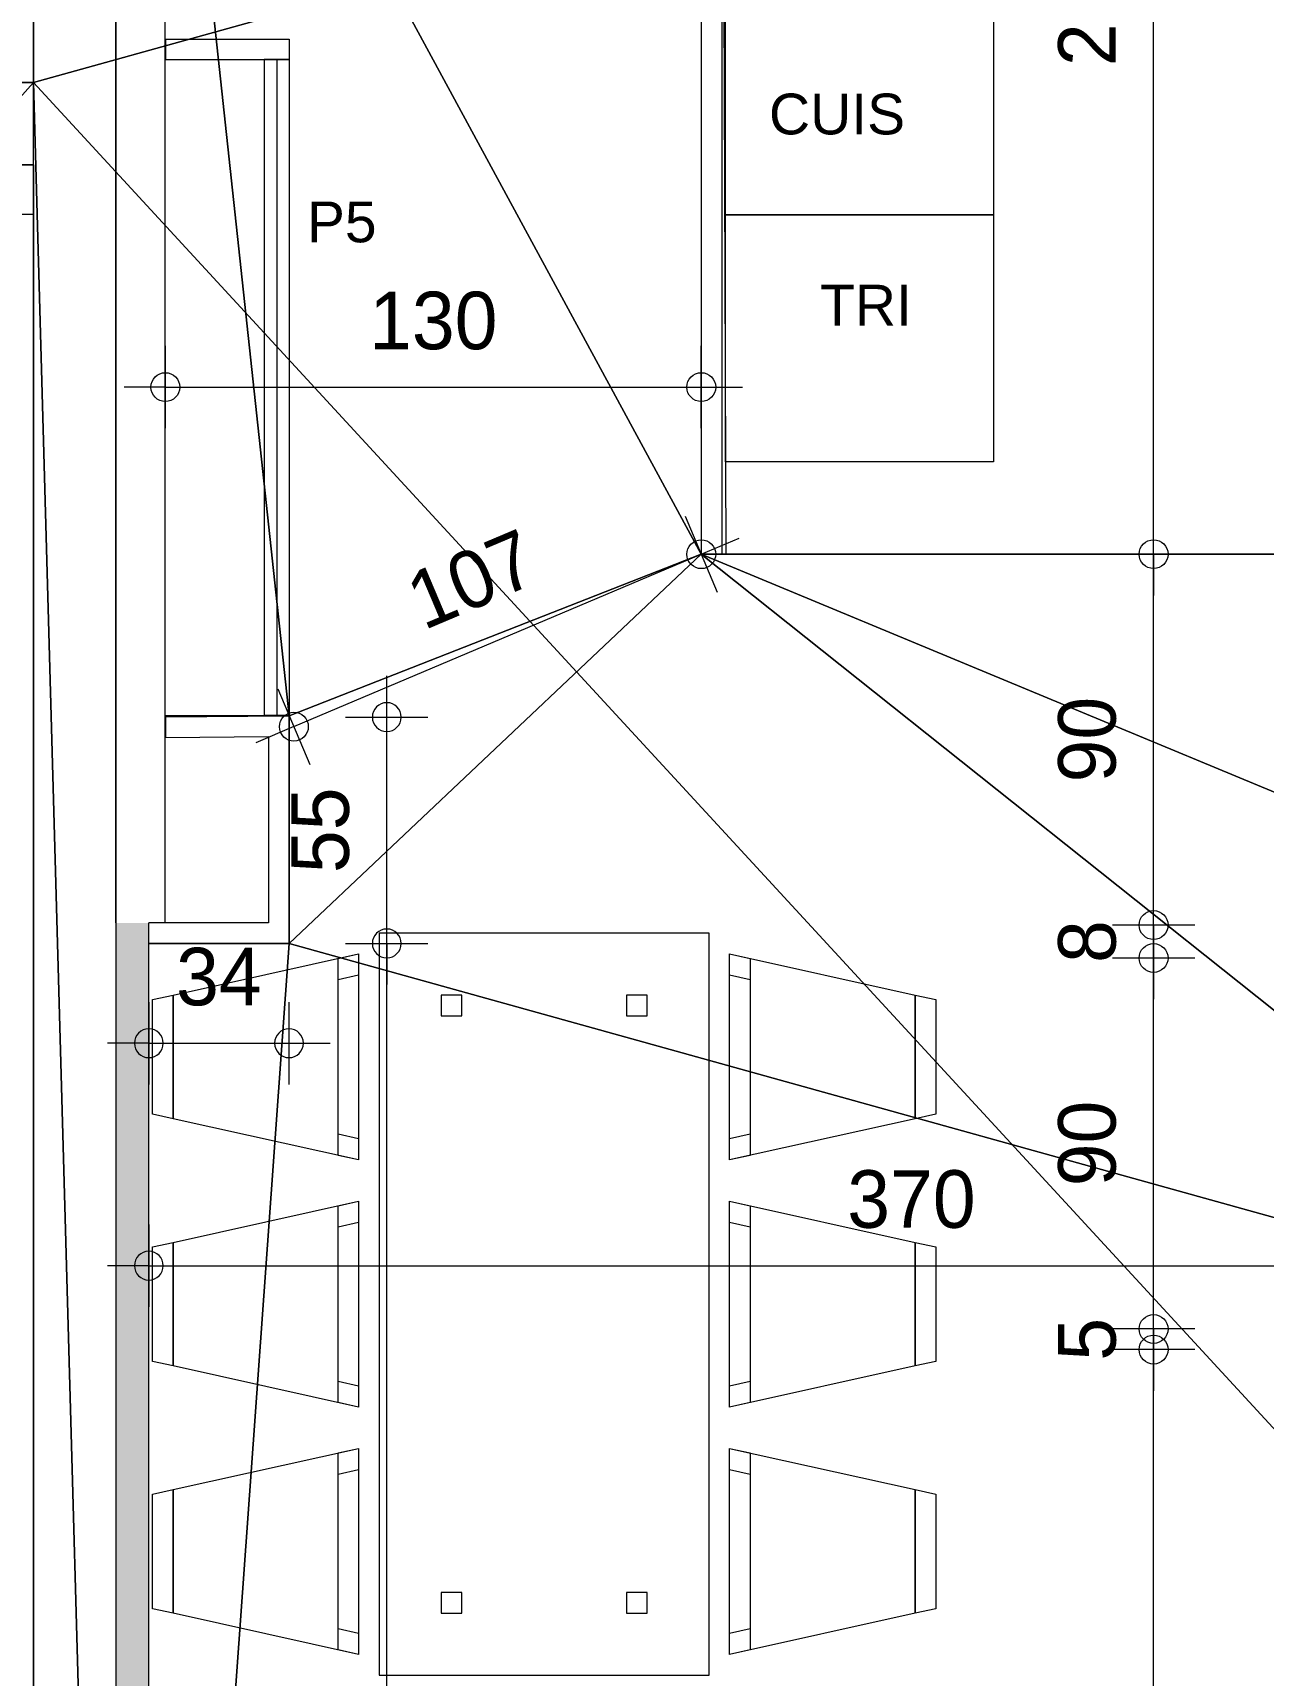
# Model space of a CAD drawing. Header units: metres. Extents: x 1.8 to 61.8, y -53.3 to -11.3.
# Drawn here: x 19.4 to 22.385, y -20.52 to -16.535 of the extents above; entities that cross this region are included whole.
import ezdxf
from ezdxf.enums import TextEntityAlignment as Align
from ezdxf.lldxf.tags import DXFTag

# ---------------------------------------------------------------- set-up
doc = ezdxf.new("R2010")
doc.units = ezdxf.units.M
doc.header["$MEASUREMENT"] = 0
doc.layers.add('Calque commun', color=7, linetype='Continuous')
doc.layers.add('Textes', color=7, linetype='Continuous')
doc.styles.add('Arial9', font='arial.ttf', dxfattribs={"height": 0.098961})
doc.styles.add('Century Gothic15', font='GOTHIC.TTF', dxfattribs={"height": 0.139636})
tags = doc.linetypes.add('DOT2', pattern=[0.125, 0, -0.125]).pattern_tags.tags
tags[6:7] = [DXFTag(74, 4), DXFTag(75, 0), DXFTag(340, '0'), DXFTag(46, 1.0), DXFTag(50, 0.0), DXFTag(44, 0.0), DXFTag(45, 0.0)]
tags[4:5] = [DXFTag(74, 4), DXFTag(75, 0), DXFTag(340, '0'), DXFTag(46, 1.0), DXFTag(50, 0.0), DXFTag(44, 0.0), DXFTag(45, 0.0)]
tags = doc.linetypes.add('HIDDEN', pattern=[0.375, 0.25, -0.125]).pattern_tags.tags
tags[6:7] = [DXFTag(74, 4), DXFTag(75, 0), DXFTag(340, '0'), DXFTag(46, 1.0), DXFTag(50, 0.0), DXFTag(44, 0.0), DXFTag(45, 0.0)]
tags[4:5] = [DXFTag(74, 4), DXFTag(75, 0), DXFTag(340, '0'), DXFTag(46, 1.0), DXFTag(50, 0.0), DXFTag(44, 0.0), DXFTag(45, 0.0)]

# ---------------------------------------------------------------- blocks, each defined once
blk = doc.blocks.new('Block52712')
at = {"layer": 'Calque commun', "color": 7, "linetype": 'Continuous', "lineweight": 18}
blk.add_line((18.3815, -16.6552), (19.4015, -16.6552), dxfattribs=at)
at = {"layer": 'Calque commun', "color": 7, "linetype": 'Continuous', "lineweight": 9}
for p, q in [((18.3815, -16.8552), (19.4015, -16.8552)), ((18.3815, -16.9752), (19.4015, -16.9752))]:
    blk.add_line(p, q, dxfattribs=at)
blk = doc.blocks.new('Block52730')
at = {"layer": 'Calque commun', "color": 7, "linetype": 'Continuous', "lineweight": 9}
blk.add_line((19.4015, -18.6944), (19.4015, -25.4552), dxfattribs=at)
at = {"layer": 'Calque commun', "color": 7, "linetype": 'Continuous', "lineweight": 18}
blk.add_line((19.6015, -18.6944), (19.6015, -25.6552), dxfattribs=at)
blk = doc.blocks.new('tbl&6c')
at = {"layer": 'Calque commun', "color": 8, "linetype": 'ByBlock', "lineweight": 9}
for p, q in [((0.15, 1.3), (0.1611, 1.35)), ((0.15, 1.3), (0.1611, 1.35)), ((0.1611, 1.35), (0.4389, 1.35)), ((0.1611, 1.35), (0.4389, 1.35)), ((0.1611, 1.35), (0.1611, 1.35)), ((0.1611, 1.35), (0.1611, 1.35)), ((0.4389, 1.35), (0.45, 1.3)), ((0.4389, 1.35), (0.45, 1.3)), ((0.4389, 1.35), (0.4389, 1.35)), ((0.4389, 1.35), (0.4389, 1.35)), ((0.75, 1.3), (0.7611, 1.35)), ((0.75, 1.3), (0.7611, 1.35)), ((0.7611, 1.35), (1.0389, 1.35)), ((0.7611, 1.35), (1.0389, 1.35)), ((0.7611, 1.35), (0.7611, 1.35)), ((0.7611, 1.35), (0.7611, 1.35)), ((1.0389, 1.35), (1.05, 1.3)), ((1.0389, 1.35), (1.05, 1.3)), ((1.0389, 1.35), (1.0389, 1.35)), ((1.0389, 1.35), (1.0389, 1.35)), ((1.35, 1.3), (1.3611, 1.35)), ((1.35, 1.3), (1.3611, 1.35)), ((1.3611, 1.35), (1.6389, 1.35)), ((1.3611, 1.35), (1.6389, 1.35)), ((1.3611, 1.35), (1.3611, 1.35)), ((1.3611, 1.35), (1.3611, 1.35)), ((1.6389, 1.35), (1.65, 1.3)), ((1.6389, 1.35), (1.65, 1.3)), ((1.6389, 1.35), (1.6389, 1.35)), ((1.6389, 1.35), (1.6389, 1.35)), ((0.05, 0.85), (0.15, 1.3)), ((0.05, 0.85), (0.15, 1.3)), ((0.15, 1.3), (0.45, 1.3)), ((0.15, 1.3), (0.45, 1.3)), ((0.15, 1.3), (0.15, 1.3)), ((0.15, 1.3), (0.15, 1.3)), ((0.45, 1.3), (0.15, 1.3)), ((0.45, 1.3), (0.15, 1.3)), ((0.15, 1.3), (0.15, 1.3)), ((0.15, 1.3), (0.15, 1.3)), ((0.45, 1.3), (0.55, 0.85)), ((0.45, 1.3), (0.55, 0.85)), ((0.45, 1.3), (0.45, 1.3)), ((0.45, 1.3), (0.45, 1.3)), ((0.45, 1.3), (0.45, 1.3)), ((0.45, 1.3), (0.45, 1.3)), ((0.65, 0.85), (0.75, 1.3)), ((0.65, 0.85), (0.75, 1.3)), ((0.75, 1.3), (1.05, 1.3)), ((0.75, 1.3), (1.05, 1.3)), ((0.75, 1.3), (0.75, 1.3)), ((0.75, 1.3), (0.75, 1.3)), ((1.05, 1.3), (0.75, 1.3)), ((1.05, 1.3), (0.75, 1.3)), ((0.75, 1.3), (0.75, 1.3)), ((0.75, 1.3), (0.75, 1.3)), ((1.05, 1.3), (1.15, 0.85)), ((1.05, 1.3), (1.15, 0.85)), ((1.05, 1.3), (1.05, 1.3)), ((1.05, 1.3), (1.05, 1.3)), ((1.05, 1.3), (1.05, 1.3)), ((1.05, 1.3), (1.05, 1.3)), ((1.25, 0.85), (1.35, 1.3)), ((1.25, 0.85), (1.35, 1.3)), ((1.35, 1.3), (1.65, 1.3)), ((1.35, 1.3), (1.65, 1.3)), ((1.35, 1.3), (1.35, 1.3)), ((1.35, 1.3), (1.35, 1.3)), ((1.65, 1.3), (1.35, 1.3)), ((1.65, 1.3), (1.35, 1.3)), ((1.35, 1.3), (1.35, 1.3)), ((1.35, 1.3), (1.35, 1.3)), ((1.65, 1.3), (1.75, 0.85)), ((1.65, 1.3), (1.75, 0.85)), ((1.65, 1.3), (1.65, 1.3)), ((1.65, 1.3), (1.65, 1.3)), ((1.65, 1.3), (1.65, 1.3)), ((1.65, 1.3), (1.65, 1.3)), ((0.05, 0.85), (0.0611, 0.9)), ((0.05, 0.85), (0.0611, 0.9)), ((0.0611, 0.9), (0.5389, 0.9)), ((0.0611, 0.9), (0.5389, 0.9)), ((0.0611, 0.9), (0.0611, 0.9)), ((0.0611, 0.9), (0.0611, 0.9)), ((0.1012, 0.85), (0.1123, 0.9)), ((0.1012, 0.85), (0.1123, 0.9)), ((0.1123, 0.9), (0.4877, 0.9)), ((0.1123, 0.9), (0.4877, 0.9)), ((0.1123, 0.9), (0.1123, 0.9)), ((0.1123, 0.9), (0.1123, 0.9)), ((0.4877, 0.9), (0.4988, 0.85)), ((0.4877, 0.9), (0.4988, 0.85)), ((0.4877, 0.9), (0.4877, 0.9)), ((0.4877, 0.9), (0.4877, 0.9)), ((0.5389, 0.9), (0.55, 0.85)), ((0.5389, 0.9), (0.55, 0.85)), ((0.5389, 0.9), (0.5389, 0.9)), ((0.5389, 0.9), (0.5389, 0.9)), ((0.65, 0.85), (0.6611, 0.9)), ((0.65, 0.85), (0.6611, 0.9)), ((0.6611, 0.9), (1.1389, 0.9)), ((0.6611, 0.9), (1.1389, 0.9)), ((0.6611, 0.9), (0.6611, 0.9)), ((0.6611, 0.9), (0.6611, 0.9)), ((0.7012, 0.85), (0.7123, 0.9)), ((0.7012, 0.85), (0.7123, 0.9)), ((0.7123, 0.9), (1.0877, 0.9)), ((0.7123, 0.9), (1.0877, 0.9)), ((0.7123, 0.9), (0.7123, 0.9)), ((0.7123, 0.9), (0.7123, 0.9)), ((1.0877, 0.9), (1.0988, 0.85)), ((1.0877, 0.9), (1.0988, 0.85)), ((1.0877, 0.9), (1.0877, 0.9)), ((1.0877, 0.9), (1.0877, 0.9)), ((1.1389, 0.9), (1.15, 0.85)), ((1.1389, 0.9), (1.15, 0.85)), ((1.1389, 0.9), (1.1389, 0.9)), ((1.1389, 0.9), (1.1389, 0.9)), ((1.25, 0.85), (1.2611, 0.9)), ((1.25, 0.85), (1.2611, 0.9)), ((1.2611, 0.9), (1.7389, 0.9)), ((1.2611, 0.9), (1.7389, 0.9)), ((1.2611, 0.9), (1.2611, 0.9)), ((1.2611, 0.9), (1.2611, 0.9)), ((1.3012, 0.85), (1.3123, 0.9)), ((1.3012, 0.85), (1.3123, 0.9)), ((1.3123, 0.9), (1.6877, 0.9)), ((1.3123, 0.9), (1.6877, 0.9)), ((1.3123, 0.9), (1.3123, 0.9)), ((1.3123, 0.9), (1.3123, 0.9)), ((1.6877, 0.9), (1.6988, 0.85)), ((1.6877, 0.9), (1.6988, 0.85)), ((1.6877, 0.9), (1.6877, 0.9)), ((1.6877, 0.9), (1.6877, 0.9)), ((1.7389, 0.9), (1.75, 0.85)), ((1.7389, 0.9), (1.75, 0.85)), ((1.7389, 0.9), (1.7389, 0.9)), ((1.7389, 0.9), (1.7389, 0.9)), ((0.55, 0.85), (0.05, 0.85)), ((0.55, 0.85), (0.05, 0.85)), ((0.05, 0.85), (0.05, 0.85)), ((0.05, 0.85), (0.05, 0.85)), ((0.55, 0.85), (0.05, 0.85)), ((0.55, 0.85), (0.05, 0.85)), ((0.05, 0.85), (0.05, 0.85)), ((0.05, 0.85), (0.05, 0.85)), ((0.4988, 0.85), (0.1012, 0.85)), ((0.4988, 0.85), (0.1012, 0.85)), ((0.1012, 0.85), (0.1012, 0.85)), ((0.1012, 0.85), (0.1012, 0.85)), ((0.4988, 0.85), (0.4988, 0.85)), ((0.4988, 0.85), (0.4988, 0.85)), ((0.55, 0.85), (0.55, 0.85)), ((0.55, 0.85), (0.55, 0.85)), ((0.55, 0.85), (0.55, 0.85)), ((0.55, 0.85), (0.55, 0.85)), ((1.15, 0.85), (0.65, 0.85)), ((1.15, 0.85), (0.65, 0.85)), ((0.65, 0.85), (0.65, 0.85)), ((0.65, 0.85), (0.65, 0.85)), ((1.15, 0.85), (0.65, 0.85)), ((1.15, 0.85), (0.65, 0.85)), ((0.65, 0.85), (0.65, 0.85)), ((0.65, 0.85), (0.65, 0.85)), ((1.0988, 0.85), (0.7012, 0.85)), ((1.0988, 0.85), (0.7012, 0.85)), ((0.7012, 0.85), (0.7012, 0.85)), ((0.7012, 0.85), (0.7012, 0.85)), ((1.0988, 0.85), (1.0988, 0.85)), ((1.0988, 0.85), (1.0988, 0.85)), ((1.15, 0.85), (1.15, 0.85)), ((1.15, 0.85), (1.15, 0.85)), ((1.15, 0.85), (1.15, 0.85)), ((1.15, 0.85), (1.15, 0.85)), ((1.75, 0.85), (1.25, 0.85)), ((1.75, 0.85), (1.25, 0.85)), ((1.25, 0.85), (1.25, 0.85)), ((1.25, 0.85), (1.25, 0.85)), ((1.75, 0.85), (1.25, 0.85)), ((1.75, 0.85), (1.25, 0.85)), ((1.25, 0.85), (1.25, 0.85)), ((1.25, 0.85), (1.25, 0.85)), ((1.6988, 0.85), (1.3012, 0.85)), ((1.6988, 0.85), (1.3012, 0.85)), ((1.3012, 0.85), (1.3012, 0.85)), ((1.3012, 0.85), (1.3012, 0.85)), ((1.6988, 0.85), (1.6988, 0.85)), ((1.6988, 0.85), (1.6988, 0.85)), ((1.75, 0.85), (1.75, 0.85)), ((1.75, 0.85), (1.75, 0.85)), ((1.75, 0.85), (1.75, 0.85)), ((1.75, 0.85), (1.75, 0.85)), ((1.8, 0.8), (0, 0.8)), ((0, 0.8), (0, 0)), ((1.8, 0.8), (0, 0.8)), ((0, 0.8), (0, 0)), ((0, 0.8), (0, 0.8)), ((0, 0.8), (0, 0.8)), ((1.8, 0), (1.8, 0.8)), ((1.8, 0), (1.8, 0.8)), ((1.8, 0.8), (1.8, 0.8)), ((1.8, 0.8), (1.8, 0.8)), ((0.2, 0.65), (0.15, 0.65)), ((0.15, 0.65), (0.15, 0.6)), ((0.2, 0.65), (0.15, 0.65)), ((0.15, 0.65), (0.15, 0.6)), ((0.15, 0.65), (0.15, 0.65)), ((0.15, 0.65), (0.15, 0.65)), ((0.2, 0.6), (0.2, 0.65)), ((0.2, 0.6), (0.2, 0.65)), ((0.2, 0.65), (0.2, 0.65)), ((0.2, 0.65), (0.2, 0.65)), ((1.65, 0.65), (1.6, 0.65)), ((1.6, 0.65), (1.6, 0.6)), ((1.65, 0.65), (1.6, 0.65)), ((1.6, 0.65), (1.6, 0.6)), ((1.6, 0.65), (1.6, 0.65)), ((1.6, 0.65), (1.6, 0.65)), ((1.65, 0.6), (1.65, 0.65)), ((1.65, 0.6), (1.65, 0.65)), ((1.65, 0.65), (1.65, 0.65)), ((1.65, 0.65), (1.65, 0.65)), ((0.15, 0.6), (0.2, 0.6)), ((0.15, 0.6), (0.2, 0.6)), ((0.15, 0.6), (0.15, 0.6)), ((0.15, 0.6), (0.15, 0.6)), ((0.2, 0.6), (0.2, 0.6)), ((0.2, 0.6), (0.2, 0.6)), ((1.6, 0.6), (1.65, 0.6)), ((1.6, 0.6), (1.65, 0.6)), ((1.6, 0.6), (1.6, 0.6)), ((1.6, 0.6), (1.6, 0.6)), ((1.65, 0.6), (1.65, 0.6)), ((1.65, 0.6), (1.65, 0.6)), ((0.2, 0.2), (0.15, 0.2)), ((0.15, 0.2), (0.15, 0.15)), ((0.2, 0.2), (0.15, 0.2)), ((0.15, 0.2), (0.15, 0.15)), ((0.15, 0.2), (0.15, 0.2)), ((0.15, 0.2), (0.15, 0.2)), ((0.2, 0.15), (0.2, 0.2)), ((0.2, 0.15), (0.2, 0.2)), ((0.2, 0.2), (0.2, 0.2)), ((0.2, 0.2), (0.2, 0.2)), ((1.65, 0.2), (1.6, 0.2)), ((1.6, 0.2), (1.6, 0.15)), ((1.65, 0.2), (1.6, 0.2)), ((1.6, 0.2), (1.6, 0.15)), ((1.6, 0.2), (1.6, 0.2)), ((1.6, 0.2), (1.6, 0.2)), ((1.65, 0.15), (1.65, 0.2)), ((1.65, 0.15), (1.65, 0.2)), ((1.65, 0.2), (1.65, 0.2)), ((1.65, 0.2), (1.65, 0.2)), ((0.15, 0.15), (0.2, 0.15)), ((0.15, 0.15), (0.2, 0.15)), ((0.15, 0.15), (0.15, 0.15)), ((0.15, 0.15), (0.15, 0.15)), ((0.2, 0.15), (0.2, 0.15)), ((0.2, 0.15), (0.2, 0.15)), ((1.6, 0.15), (1.65, 0.15)), ((1.6, 0.15), (1.65, 0.15)), ((1.6, 0.15), (1.6, 0.15)), ((1.6, 0.15), (1.6, 0.15)), ((1.65, 0.15), (1.65, 0.15)), ((1.65, 0.15), (1.65, 0.15)), ((0, 0), (1.8, 0)), ((0, 0), (1.8, 0)), ((0, 0), (0, 0)), ((0, 0), (0, 0)), ((1.8, 0), (1.8, 0)), ((1.8, 0), (1.8, 0)), ((0.15, -0.5), (0.05, -0.05)), ((0.05, -0.05), (0.55, -0.05)), ((0.15, -0.5), (0.05, -0.05)), ((0.05, -0.05), (0.55, -0.05)), ((0.05, -0.05), (0.05, -0.05)), ((0.05, -0.05), (0.05, -0.05)), ((0.0611, -0.1), (0.05, -0.05)), ((0.05, -0.05), (0.55, -0.05)), ((0.0611, -0.1), (0.05, -0.05)), ((0.05, -0.05), (0.55, -0.05)), ((0.05, -0.05), (0.05, -0.05)), ((0.05, -0.05), (0.05, -0.05)), ((0.1123, -0.1), (0.1012, -0.05)), ((0.1012, -0.05), (0.4988, -0.05)), ((0.1123, -0.1), (0.1012, -0.05)), ((0.1012, -0.05), (0.4988, -0.05)), ((0.1012, -0.05), (0.1012, -0.05)), ((0.1012, -0.05), (0.1012, -0.05)), ((0.55, -0.05), (0.45, -0.5)), ((0.55, -0.05), (0.45, -0.5)), ((0.4988, -0.05), (0.4877, -0.1)), ((0.4988, -0.05), (0.4877, -0.1)), ((0.4988, -0.05), (0.4988, -0.05)), ((0.4988, -0.05), (0.4988, -0.05)), ((0.55, -0.05), (0.5389, -0.1)), ((0.55, -0.05), (0.5389, -0.1)), ((0.55, -0.05), (0.55, -0.05)), ((0.55, -0.05), (0.55, -0.05)), ((0.55, -0.05), (0.55, -0.05)), ((0.55, -0.05), (0.55, -0.05)), ((0.75, -0.5), (0.65, -0.05)), ((0.65, -0.05), (1.15, -0.05)), ((0.75, -0.5), (0.65, -0.05)), ((0.65, -0.05), (1.15, -0.05)), ((0.65, -0.05), (0.65, -0.05)), ((0.65, -0.05), (0.65, -0.05)), ((0.6611, -0.1), (0.65, -0.05)), ((0.65, -0.05), (1.15, -0.05)), ((0.6611, -0.1), (0.65, -0.05)), ((0.65, -0.05), (1.15, -0.05)), ((0.65, -0.05), (0.65, -0.05)), ((0.65, -0.05), (0.65, -0.05)), ((0.7123, -0.1), (0.7012, -0.05)), ((0.7012, -0.05), (1.0988, -0.05)), ((0.7123, -0.1), (0.7012, -0.05)), ((0.7012, -0.05), (1.0988, -0.05)), ((0.7012, -0.05), (0.7012, -0.05)), ((0.7012, -0.05), (0.7012, -0.05)), ((1.15, -0.05), (1.05, -0.5)), ((1.15, -0.05), (1.05, -0.5)), ((1.0988, -0.05), (1.0877, -0.1)), ((1.0988, -0.05), (1.0877, -0.1)), ((1.0988, -0.05), (1.0988, -0.05)), ((1.0988, -0.05), (1.0988, -0.05)), ((1.15, -0.05), (1.1389, -0.1)), ((1.15, -0.05), (1.1389, -0.1)), ((1.15, -0.05), (1.15, -0.05)), ((1.15, -0.05), (1.15, -0.05)), ((1.15, -0.05), (1.15, -0.05)), ((1.15, -0.05), (1.15, -0.05)), ((1.35, -0.5), (1.25, -0.05)), ((1.25, -0.05), (1.75, -0.05)), ((1.35, -0.5), (1.25, -0.05)), ((1.25, -0.05), (1.75, -0.05)), ((1.25, -0.05), (1.25, -0.05)), ((1.25, -0.05), (1.25, -0.05)), ((1.2611, -0.1), (1.25, -0.05)), ((1.25, -0.05), (1.75, -0.05)), ((1.2611, -0.1), (1.25, -0.05)), ((1.25, -0.05), (1.75, -0.05)), ((1.25, -0.05), (1.25, -0.05)), ((1.25, -0.05), (1.25, -0.05)), ((1.3123, -0.1), (1.3012, -0.05)), ((1.3012, -0.05), (1.6988, -0.05)), ((1.3123, -0.1), (1.3012, -0.05)), ((1.3012, -0.05), (1.6988, -0.05)), ((1.3012, -0.05), (1.3012, -0.05)), ((1.3012, -0.05), (1.3012, -0.05)), ((1.75, -0.05), (1.65, -0.5)), ((1.75, -0.05), (1.65, -0.5)), ((1.6988, -0.05), (1.6877, -0.1)), ((1.6988, -0.05), (1.6877, -0.1)), ((1.6988, -0.05), (1.6988, -0.05)), ((1.6988, -0.05), (1.6988, -0.05)), ((1.75, -0.05), (1.7389, -0.1)), ((1.75, -0.05), (1.7389, -0.1)), ((1.75, -0.05), (1.75, -0.05)), ((1.75, -0.05), (1.75, -0.05)), ((1.75, -0.05), (1.75, -0.05)), ((1.75, -0.05), (1.75, -0.05)), ((0.5389, -0.1), (0.0611, -0.1)), ((0.5389, -0.1), (0.0611, -0.1)), ((0.0611, -0.1), (0.0611, -0.1)), ((0.0611, -0.1), (0.0611, -0.1)), ((0.4877, -0.1), (0.1123, -0.1)), ((0.4877, -0.1), (0.1123, -0.1)), ((0.1123, -0.1), (0.1123, -0.1)), ((0.1123, -0.1), (0.1123, -0.1)), ((0.4877, -0.1), (0.4877, -0.1)), ((0.4877, -0.1), (0.4877, -0.1)), ((0.5389, -0.1), (0.5389, -0.1)), ((0.5389, -0.1), (0.5389, -0.1)), ((1.1389, -0.1), (0.6611, -0.1)), ((1.1389, -0.1), (0.6611, -0.1)), ((0.6611, -0.1), (0.6611, -0.1)), ((0.6611, -0.1), (0.6611, -0.1)), ((1.0877, -0.1), (0.7123, -0.1)), ((1.0877, -0.1), (0.7123, -0.1)), ((0.7123, -0.1), (0.7123, -0.1)), ((0.7123, -0.1), (0.7123, -0.1)), ((1.0877, -0.1), (1.0877, -0.1)), ((1.0877, -0.1), (1.0877, -0.1)), ((1.1389, -0.1), (1.1389, -0.1)), ((1.1389, -0.1), (1.1389, -0.1)), ((1.7389, -0.1), (1.2611, -0.1)), ((1.7389, -0.1), (1.2611, -0.1)), ((1.2611, -0.1), (1.2611, -0.1)), ((1.2611, -0.1), (1.2611, -0.1)), ((1.6877, -0.1), (1.3123, -0.1)), ((1.6877, -0.1), (1.3123, -0.1)), ((1.3123, -0.1), (1.3123, -0.1)), ((1.3123, -0.1), (1.3123, -0.1)), ((1.6877, -0.1), (1.6877, -0.1)), ((1.6877, -0.1), (1.6877, -0.1)), ((1.7389, -0.1), (1.7389, -0.1)), ((1.7389, -0.1), (1.7389, -0.1)), ((0.45, -0.5), (0.15, -0.5)), ((0.45, -0.5), (0.15, -0.5)), ((0.15, -0.5), (0.15, -0.5)), ((0.15, -0.5), (0.15, -0.5)), ((0.1611, -0.55), (0.15, -0.5)), ((0.15, -0.5), (0.45, -0.5)), ((0.1611, -0.55), (0.15, -0.5)), ((0.15, -0.5), (0.45, -0.5)), ((0.15, -0.5), (0.15, -0.5)), ((0.15, -0.5), (0.15, -0.5)), ((0.45, -0.5), (0.4389, -0.55)), ((0.45, -0.5), (0.4389, -0.55)), ((0.45, -0.5), (0.45, -0.5)), ((0.45, -0.5), (0.45, -0.5)), ((0.45, -0.5), (0.45, -0.5)), ((0.45, -0.5), (0.45, -0.5)), ((1.05, -0.5), (0.75, -0.5)), ((1.05, -0.5), (0.75, -0.5)), ((0.75, -0.5), (0.75, -0.5)), ((0.75, -0.5), (0.75, -0.5)), ((0.7611, -0.55), (0.75, -0.5)), ((0.75, -0.5), (1.05, -0.5)), ((0.7611, -0.55), (0.75, -0.5)), ((0.75, -0.5), (1.05, -0.5)), ((0.75, -0.5), (0.75, -0.5)), ((0.75, -0.5), (0.75, -0.5)), ((1.05, -0.5), (1.0389, -0.55)), ((1.05, -0.5), (1.0389, -0.55)), ((1.05, -0.5), (1.05, -0.5)), ((1.05, -0.5), (1.05, -0.5)), ((1.05, -0.5), (1.05, -0.5)), ((1.05, -0.5), (1.05, -0.5)), ((1.65, -0.5), (1.35, -0.5)), ((1.65, -0.5), (1.35, -0.5)), ((1.35, -0.5), (1.35, -0.5)), ((1.35, -0.5), (1.35, -0.5)), ((1.3611, -0.55), (1.35, -0.5)), ((1.35, -0.5), (1.65, -0.5)), ((1.3611, -0.55), (1.35, -0.5)), ((1.35, -0.5), (1.65, -0.5)), ((1.35, -0.5), (1.35, -0.5)), ((1.35, -0.5), (1.35, -0.5)), ((1.65, -0.5), (1.6389, -0.55)), ((1.65, -0.5), (1.6389, -0.55)), ((1.65, -0.5), (1.65, -0.5)), ((1.65, -0.5), (1.65, -0.5)), ((1.65, -0.5), (1.65, -0.5)), ((1.65, -0.5), (1.65, -0.5)), ((0.4389, -0.55), (0.1611, -0.55)), ((0.4389, -0.55), (0.1611, -0.55)), ((0.1611, -0.55), (0.1611, -0.55)), ((0.1611, -0.55), (0.1611, -0.55)), ((0.4389, -0.55), (0.4389, -0.55)), ((0.4389, -0.55), (0.4389, -0.55)), ((1.0389, -0.55), (0.7611, -0.55)), ((1.0389, -0.55), (0.7611, -0.55)), ((0.7611, -0.55), (0.7611, -0.55)), ((0.7611, -0.55), (0.7611, -0.55)), ((1.0389, -0.55), (1.0389, -0.55)), ((1.0389, -0.55), (1.0389, -0.55)), ((1.6389, -0.55), (1.3611, -0.55)), ((1.6389, -0.55), (1.3611, -0.55)), ((1.3611, -0.55), (1.3611, -0.55)), ((1.3611, -0.55), (1.3611, -0.55)), ((1.6389, -0.55), (1.6389, -0.55)), ((1.6389, -0.55), (1.6389, -0.55))]:
    blk.add_line(p, q, dxfattribs=at)
blk = doc.blocks.new('XMODULE1PGNONPMR11')
at = {"layer": 'Calque commun', "color": 5, "linetype": 'Continuous', "lineweight": 9}
blk.add_arc((0, 0), 0.5, 0, 359.9994, dxfattribs=at)
blk = doc.blocks.new('DimLine53388')
at = {"layer": 'Calque commun', "color": 5, "linetype": 'Continuous', "lineweight": 9}
for p, q in [((6.8815, -20.2977), (6.8815, -20.4977)), ((6.8815, -20.3977), (6.7815, -20.3977)), ((6.8815, -20.3977), (10.5816, -20.3977))]:
    blk.add_line(p, q, dxfattribs=at)
at = {"layer": 'Calque commun', "color": 5, "linetype": 'Continuous', "lineweight": 9, "xscale": 0.07000000029802322, "yscale": 0.07000000029802322, "zscale": 0.07000000029802322}
blk.add_blockref('XMODULE1PGNONPMR11', (6.8815, -20.3977), dxfattribs=at)
at = {"layer": 'Calque commun', "color": 5, "linetype": 'Continuous', "lineweight": 9, "style": 'Century Gothic15'}
blk.add_text('370', height=0.13964, dxfattribs=at).set_placement((8.7315, -20.3477), align=Align.BOTTOM_CENTER)
blk = doc.blocks.new('XMODULE1PGNONPMR13')
at = {"layer": 'Calque commun', "color": 5, "linetype": 'Continuous', "lineweight": 9}
blk.add_arc((0, 0), 0.5, 0, 359.9994, dxfattribs=at)
blk = doc.blocks.new('XMODULE1PGNONPMR14')
at = {"layer": 'Calque commun', "color": 5, "linetype": 'Continuous', "lineweight": 9}
blk.add_arc((0, 0), 0.5, 0, 359.9994, dxfattribs=at)
blk = doc.blocks.new('DimLine53396')
at = {"layer": 'Calque commun', "color": 5, "linetype": 'Continuous', "lineweight": 9}
for p, q in [((9.3189, -20.6013), (9.3189, -20.5013)), ((9.4189, -20.6013), (9.2189, -20.6013)), ((9.3189, -24.3512), (9.3189, -20.6013)), ((9.2189, -24.3512), (9.4189, -24.3512)), ((9.3189, -24.3512), (9.3189, -24.4512))]:
    blk.add_line(p, q, dxfattribs=at)
at = {"layer": 'Calque commun', "color": 5, "linetype": 'Continuous', "lineweight": 9, "extrusion": (0, 0, -1), "xscale": 0.07000000029802322, "yscale": 0.07000000029802322, "zscale": 0.07000000029802322, "rotation": 90}
for name, p in [('XMODULE1PGNONPMR14', (-9.3189, -20.6013)), ('XMODULE1PGNONPMR13', (-9.3189, -24.3512))]:
    blk.add_blockref(name, p, dxfattribs=at)
at = {"layer": 'Calque commun', "color": 5, "linetype": 'Continuous', "lineweight": 9, "style": 'Century Gothic15'}
blk.add_text('375', height=0.13964, rotation=90.0001, dxfattribs=at).set_placement((9.2689, -22.4762), align=Align.BOTTOM_CENTER)
blk = doc.blocks.new('XMODULE1PGNONPMR15')
at = {"layer": 'Calque commun', "color": 5, "linetype": 'Continuous', "lineweight": 9}
blk.add_arc((0, 0), 0.5, 0, 359.9994, dxfattribs=at)
blk = doc.blocks.new('XMODULE1PGNONPMR16')
at = {"layer": 'Calque commun', "color": 5, "linetype": 'Continuous', "lineweight": 9}
blk.add_arc((0, 0), 0.5, 0, 359.9994, dxfattribs=at)
blk = doc.blocks.new('DimLine53404')
at = {"layer": 'Calque commun', "color": 5, "linetype": 'Continuous', "lineweight": 9}
for p, q in [((9.3189, -20.5513), (9.3189, -20.4513)), ((9.4189, -20.5513), (9.2189, -20.5513)), ((9.3189, -20.6013), (9.3189, -20.5513)), ((9.4189, -20.6013), (9.2189, -20.6013)), ((9.3189, -20.6013), (9.3189, -20.7013))]:
    blk.add_line(p, q, dxfattribs=at)
at = {"layer": 'Calque commun', "color": 5, "linetype": 'Continuous', "lineweight": 9, "extrusion": (0, 0, -1), "xscale": 0.07000000029802322, "yscale": 0.07000000029802322, "zscale": 0.07000000029802322, "rotation": 90}
for name, p in [('XMODULE1PGNONPMR16', (-9.3189, -20.5513)), ('XMODULE1PGNONPMR15', (-9.3189, -20.6013))]:
    blk.add_blockref(name, p, dxfattribs=at)
at = {"layer": 'Calque commun', "color": 5, "linetype": 'Continuous', "lineweight": 9, "style": 'Century Gothic15'}
blk.add_text('5', height=0.1396, rotation=90, dxfattribs=at).set_placement((9.2689, -20.5763), align=Align.BOTTOM_CENTER)
blk = doc.blocks.new('XMODULE1PGNONPMR17')
at = {"layer": 'Calque commun', "color": 5, "linetype": 'Continuous', "lineweight": 9}
blk.add_arc((0, 0), 0.5, 0, 359.9994, dxfattribs=at)
blk = doc.blocks.new('XMODULE1PGNONPMR18')
at = {"layer": 'Calque commun', "color": 5, "linetype": 'Continuous', "lineweight": 9}
blk.add_arc((0, 0), 0.5, 0, 359.9994, dxfattribs=at)
blk = doc.blocks.new('DimLine53412')
at = {"layer": 'Calque commun', "color": 5, "linetype": 'Continuous', "lineweight": 9}
for p, q in [((9.3189, -19.6512), (9.3189, -19.5512)), ((9.4189, -19.6512), (9.2189, -19.6512)), ((9.3189, -20.5513), (9.3189, -19.6512)), ((9.4189, -20.5513), (9.2189, -20.5513)), ((9.3189, -20.5513), (9.3189, -20.6513))]:
    blk.add_line(p, q, dxfattribs=at)
at = {"layer": 'Calque commun', "color": 5, "linetype": 'Continuous', "lineweight": 9, "extrusion": (0, 0, -1), "xscale": 0.07000000029802322, "yscale": 0.07000000029802322, "zscale": 0.07000000029802322, "rotation": 90}
for name, p in [('XMODULE1PGNONPMR18', (-9.3189, -19.6512)), ('XMODULE1PGNONPMR17', (-9.3189, -20.5513))]:
    blk.add_blockref(name, p, dxfattribs=at)
at = {"layer": 'Calque commun', "color": 5, "linetype": 'Continuous', "lineweight": 9, "style": 'Century Gothic15'}
blk.add_text('90', height=0.13964, rotation=90, dxfattribs=at).set_placement((9.2689, -20.1012), align=Align.BOTTOM_CENTER)
blk = doc.blocks.new('XMODULE1PGNONPMR19')
at = {"layer": 'Calque commun', "color": 5, "linetype": 'Continuous', "lineweight": 9}
blk.add_arc((0, 0), 0.5, 0, 359.9994, dxfattribs=at)
blk = doc.blocks.new('XMODULE1PGNONPMR20')
at = {"layer": 'Calque commun', "color": 5, "linetype": 'Continuous', "lineweight": 9}
blk.add_arc((0, 0), 0.5, 0, 359.9994, dxfattribs=at)
blk = doc.blocks.new('DimLine53420')
at = {"layer": 'Calque commun', "color": 5, "linetype": 'Continuous', "lineweight": 9}
for p, q in [((9.3189, -19.5712), (9.3189, -19.4712)), ((9.4189, -19.5712), (9.2189, -19.5712)), ((9.3189, -19.6512), (9.3189, -19.5712)), ((9.4189, -19.6512), (9.2189, -19.6512)), ((9.3189, -19.6512), (9.3189, -19.7512))]:
    blk.add_line(p, q, dxfattribs=at)
at = {"layer": 'Calque commun', "color": 5, "linetype": 'Continuous', "lineweight": 9, "extrusion": (0, 0, -1), "xscale": 0.07000000029802322, "yscale": 0.07000000029802322, "zscale": 0.07000000029802322, "rotation": 90}
for name, p in [('XMODULE1PGNONPMR20', (-9.3189, -19.5712)), ('XMODULE1PGNONPMR19', (-9.3189, -19.6512))]:
    blk.add_blockref(name, p, dxfattribs=at)
at = {"layer": 'Calque commun', "color": 5, "linetype": 'Continuous', "lineweight": 9, "style": 'Century Gothic15'}
blk.add_text('8', height=0.1396, rotation=89.998, dxfattribs=at).set_placement((9.2689, -19.6112), align=Align.BOTTOM_CENTER)
blk = doc.blocks.new('XMODULE1PGNONPMR21')
at = {"layer": 'Calque commun', "color": 5, "linetype": 'Continuous', "lineweight": 9}
blk.add_arc((0, 0), 0.5, 0, 359.9994, dxfattribs=at)
blk = doc.blocks.new('XMODULE1PGNONPMR22')
at = {"layer": 'Calque commun', "color": 5, "linetype": 'Continuous', "lineweight": 9}
blk.add_arc((0, 0), 0.5, 0, 359.9994, dxfattribs=at)
blk = doc.blocks.new('DimLine53428')
at = {"layer": 'Calque commun', "color": 5, "linetype": 'Continuous', "lineweight": 9}
for p, q in [((9.3189, -18.6712), (9.3189, -18.5712)), ((9.4189, -18.6712), (9.2189, -18.6712)), ((9.3189, -19.5712), (9.3189, -18.6712)), ((9.4189, -19.5712), (9.2189, -19.5712)), ((9.3189, -19.5712), (9.3189, -19.6712))]:
    blk.add_line(p, q, dxfattribs=at)
at = {"layer": 'Calque commun', "color": 5, "linetype": 'Continuous', "lineweight": 9, "extrusion": (0, 0, -1), "xscale": 0.07000000029802322, "yscale": 0.07000000029802322, "zscale": 0.07000000029802322, "rotation": 90}
for name, p in [('XMODULE1PGNONPMR22', (-9.3189, -18.6712)), ('XMODULE1PGNONPMR21', (-9.3189, -19.5712))]:
    blk.add_blockref(name, p, dxfattribs=at)
at = {"layer": 'Calque commun', "color": 5, "linetype": 'Continuous', "lineweight": 9, "style": 'Century Gothic15'}
blk.add_text('90', height=0.13964, rotation=90, dxfattribs=at).set_placement((9.2689, -19.1212), align=Align.BOTTOM_CENTER)
blk = doc.blocks.new('XMODULE1PGNONPMR23')
at = {"layer": 'Calque commun', "color": 5, "linetype": 'Continuous', "lineweight": 9}
blk.add_arc((0, 0), 0.5, 0, 359.9994, dxfattribs=at)
blk = doc.blocks.new('XMODULE1PGNONPMR24')
at = {"layer": 'Calque commun', "color": 5, "linetype": 'Continuous', "lineweight": 9}
blk.add_arc((0, 0), 0.5, 0, 359.9994, dxfattribs=at)
blk = doc.blocks.new('DimLine53444')
at = {"layer": 'Calque commun', "color": 5, "linetype": 'Continuous', "lineweight": 9}
for p, q in [((9.3189, -15.9912), (9.3189, -15.8912)), ((9.2189, -15.9912), (9.4189, -15.9912)), ((9.3189, -18.6713), (9.3189, -15.9912)), ((9.4189, -18.6713), (9.2189, -18.6713)), ((9.3189, -18.6713), (9.3189, -18.7713))]:
    blk.add_line(p, q, dxfattribs=at)
at = {"layer": 'Calque commun', "color": 5, "linetype": 'Continuous', "lineweight": 9, "extrusion": (0, 0, -1), "xscale": 0.07000000029802322, "yscale": 0.07000000029802322, "zscale": 0.07000000029802322, "rotation": 90}
for name, p in [('XMODULE1PGNONPMR24', (-9.3189, -15.9912)), ('XMODULE1PGNONPMR23', (-9.3189, -18.6713))]:
    blk.add_blockref(name, p, dxfattribs=at)
at = {"layer": 'Calque commun', "color": 5, "linetype": 'Continuous', "lineweight": 9, "style": 'Century Gothic15'}
blk.add_text('268', height=0.13964, rotation=90, dxfattribs=at).set_placement((9.2689, -17.3312), align=Align.BOTTOM_CENTER)
blk = doc.blocks.new('XMODULE1PGNONPMR35')
at = {"layer": 'Calque commun', "color": 5, "linetype": 'Continuous', "lineweight": 9}
blk.add_arc((0, 0), 0.5, 0, 359.9994, dxfattribs=at)
blk = doc.blocks.new('XMODULE1PGNONPMR36')
at = {"layer": 'Calque commun', "color": 5, "linetype": 'Continuous', "lineweight": 9}
blk.add_arc((0, 0), 0.5, 0, 359.9994, dxfattribs=at)
blk = doc.blocks.new('DimLine53508')
at = {"layer": 'Calque commun', "color": 5, "linetype": 'Continuous', "lineweight": 9}
for p, q in [((6.9216, -18.3659), (6.9216, -18.1659)), ((8.2216, -18.3659), (8.2216, -18.1659)), ((6.9216, -18.2659), (6.8216, -18.2659)), ((6.9216, -18.2659), (8.2216, -18.2659)), ((8.2216, -18.2659), (8.3216, -18.2659))]:
    blk.add_line(p, q, dxfattribs=at)
at = {"layer": 'Calque commun', "color": 5, "linetype": 'Continuous', "lineweight": 9, "extrusion": (0, 0, -1), "xscale": 0.07000000029802322, "yscale": 0.07000000029802322, "zscale": 0.07000000029802322}
for name, p in [('XMODULE1PGNONPMR35', (-6.9216, -18.2659)), ('XMODULE1PGNONPMR36', (-8.2216, -18.2659))]:
    blk.add_blockref(name, p, dxfattribs=at)
at = {"layer": 'Calque commun', "color": 5, "linetype": 'Continuous', "lineweight": 9, "style": 'Century Gothic15'}
blk.add_text('130', height=0.13964, dxfattribs=at).set_placement((7.5716, -18.2159), align=Align.BOTTOM_CENTER)
blk = doc.blocks.new('XMODULE1PGNONPMR39')
at = {"layer": 'Calque commun', "color": 5, "linetype": 'Continuous', "lineweight": 9}
blk.add_arc((0, 0), 0.5, 0, 359.9994, dxfattribs=at)
blk = doc.blocks.new('XMODULE1PGNONPMR40')
at = {"layer": 'Calque commun', "color": 5, "linetype": 'Continuous', "lineweight": 9}
blk.add_arc((0, 0), 0.5, 0, 359.9994, dxfattribs=at)
blk = doc.blocks.new('DimLine55624')
at = {"layer": 'Calque commun', "color": 5, "linetype": 'Continuous', "lineweight": 9}
for p, q in [((8.1826, -18.5794), (8.2605, -18.7635)), ((8.2216, -18.6714), (8.3136, -18.6325)), ((7.2334, -19.0898), (8.2216, -18.6714)), ((7.1944, -18.9977), (7.2724, -19.1819)), ((7.2334, -19.0898), (7.1413, -19.1288))]:
    blk.add_line(p, q, dxfattribs=at)
at = {"layer": 'Calque commun', "color": 5, "linetype": 'Continuous', "lineweight": 9, "extrusion": (0, 0, -1), "xscale": 0.06999999668182097, "yscale": 0.06999999668182097, "zscale": 0.07000000029802322, "rotation": -22.9480568787879}
for name, p in [('XMODULE1PGNONPMR40', (-8.2216, -18.6714)), ('XMODULE1PGNONPMR39', (-7.2334, -19.0898))]:
    blk.add_blockref(name, p, dxfattribs=at)
at = {"layer": 'Calque commun', "color": 5, "linetype": 'Continuous', "lineweight": 9, "style": 'Century Gothic15'}
blk.add_text('107', height=0.13964, rotation=22.948, dxfattribs=at).set_placement((7.708, -18.8346), align=Align.BOTTOM_CENTER)
blk = doc.blocks.new('XMODULE1PGNONPMR41')
at = {"layer": 'Calque commun', "color": 5, "linetype": 'Continuous', "lineweight": 9}
blk.add_arc((0, 0), 0.5, 0, 359.9994, dxfattribs=at)
blk = doc.blocks.new('XMODULE1PGNONPMR42')
at = {"layer": 'Calque commun', "color": 5, "linetype": 'Continuous', "lineweight": 9}
blk.add_arc((0, 0), 0.5, 0, 359.9994, dxfattribs=at)
blk = doc.blocks.new('DimLine55705')
at = {"layer": 'Calque commun', "color": 5, "linetype": 'Continuous', "lineweight": 9}
for p, q in [((6.8815, -19.7579), (6.8815, -19.9579)), ((7.2215, -19.7579), (7.2215, -19.9579)), ((6.8815, -19.8579), (6.7815, -19.8579)), ((6.8815, -19.8579), (7.2215, -19.8579)), ((7.2215, -19.8579), (7.3215, -19.8579))]:
    blk.add_line(p, q, dxfattribs=at)
at = {"layer": 'Calque commun', "color": 5, "linetype": 'Continuous', "lineweight": 9, "xscale": 0.07000000029802322, "yscale": 0.07000000029802322, "zscale": 0.07000000029802322}
for name, p in [('XMODULE1PGNONPMR41', (6.8815, -19.8579)), ('XMODULE1PGNONPMR42', (7.2215, -19.8579))]:
    blk.add_blockref(name, p, dxfattribs=at)
at = {"layer": 'Calque commun', "color": 5, "linetype": 'Continuous', "lineweight": 9, "style": 'Century Gothic15'}
blk.add_text('34', height=0.13964, dxfattribs=at).set_placement((7.0515, -19.8079), align=Align.BOTTOM_CENTER)
blk = doc.blocks.new('XMODULE1PGNONPMR43')
at = {"layer": 'Calque commun', "color": 5, "linetype": 'Continuous', "lineweight": 9}
blk.add_arc((0, 0), 0.5, 0, 359.9994, dxfattribs=at)
blk = doc.blocks.new('XMODULE1PGNONPMR44')
at = {"layer": 'Calque commun', "color": 5, "linetype": 'Continuous', "lineweight": 9}
blk.add_arc((0, 0), 0.5, 0, 359.9994, dxfattribs=at)
blk = doc.blocks.new('DimLine55729')
at = {"layer": 'Calque commun', "color": 5, "linetype": 'Continuous', "lineweight": 9}
for p, q in [((7.4587, -19.6158), (7.4587, -19.5158)), ((7.3587, -19.6158), (7.5587, -19.6158)), ((7.4587, -24.3512), (7.4587, -19.6158)), ((7.3587, -24.3512), (7.5587, -24.3512)), ((7.4587, -24.3512), (7.4587, -24.4512))]:
    blk.add_line(p, q, dxfattribs=at)
at = {"layer": 'Calque commun', "color": 5, "linetype": 'Continuous', "lineweight": 9, "xscale": 0.07000000029802322, "yscale": 0.07000000029802322, "zscale": 0.07000000029802322, "rotation": 90}
for name, p in [('XMODULE1PGNONPMR44', (7.4587, -19.6158)), ('XMODULE1PGNONPMR43', (7.4587, -24.3512))]:
    blk.add_blockref(name, p, dxfattribs=at)
at = {"layer": 'Calque commun', "color": 5, "linetype": 'Continuous', "lineweight": 9, "style": 'Century Gothic15'}
blk.add_text('474', height=0.13964, rotation=90, dxfattribs=at).set_placement((7.4087, -21.9835), align=Align.BOTTOM_CENTER)
blk = doc.blocks.new('XMODULE1PGNONPMR45')
at = {"layer": 'Calque commun', "color": 5, "linetype": 'Continuous', "lineweight": 9}
blk.add_arc((0, 0), 0.5, 0, 359.9994, dxfattribs=at)
blk = doc.blocks.new('XMODULE1PGNONPMR46')
at = {"layer": 'Calque commun', "color": 5, "linetype": 'Continuous', "lineweight": 9}
blk.add_arc((0, 0), 0.5, 0, 359.9994, dxfattribs=at)
blk = doc.blocks.new('DimLine55737')
at = {"layer": 'Calque commun', "color": 5, "linetype": 'Continuous', "lineweight": 9}
for p, q in [((7.4587, -19.0666), (7.4587, -18.9666)), ((7.3587, -19.0666), (7.5587, -19.0666)), ((7.4587, -19.6158), (7.4587, -19.0666)), ((7.3587, -19.6158), (7.5587, -19.6158)), ((7.4587, -19.6158), (7.4587, -19.7158))]:
    blk.add_line(p, q, dxfattribs=at)
at = {"layer": 'Calque commun', "color": 5, "linetype": 'Continuous', "lineweight": 9, "xscale": 0.07000000029802322, "yscale": 0.07000000029802322, "zscale": 0.07000000029802322, "rotation": 90}
for name, p in [('XMODULE1PGNONPMR46', (7.4587, -19.0666)), ('XMODULE1PGNONPMR45', (7.4587, -19.6158))]:
    blk.add_blockref(name, p, dxfattribs=at)
at = {"layer": 'Calque commun', "color": 5, "linetype": 'Continuous', "lineweight": 9, "style": 'Century Gothic15'}
blk.add_text('55', height=0.13964, rotation=89.9992, dxfattribs=at).set_placement((7.4087, -19.3412), align=Align.BOTTOM_CENTER)
blk = doc.blocks.new('60x65')
at = {"layer": 'Calque commun', "color": 7, "linetype": 'HIDDEN', "lineweight": 9}
mesh = blk.add_polyface(dxfattribs=at)
corners = [(0, 0.6), (0.65, 0.6), (0.65, 0), (0, 0)]
mesh.append_faces([[corners[k] for k in face] for face in [(0, 1, 2, 3)]], dxfattribs={"color": 7})
blk = doc.blocks.new('XMODULE1PGNONPMR75')
at = {"layer": 'Calque commun', "color": 15, "linetype": 'Continuous', "lineweight": 18}
for p, q in [((8.2216, -15.9914), (8.2215, -18.6712)), ((8.2716, -15.9914), (8.2715, -18.6712)), ((6.9216, -17.4213), (7.2216, -17.4213)), ((6.9216, -17.4213), (6.9216, -17.4713)), ((7.2216, -17.4213), (7.2216, -17.4713)), ((6.9216, -17.4713), (7.2216, -17.4713)), ((8.2215, -18.6712), (8.2715, -18.6712)), ((6.9216, -19.066), (7.2216, -19.0635)), ((6.9216, -19.066), (6.922, -19.116)), ((7.2216, -19.0635), (7.2216, -19.6158)), ((6.922, -19.116), (7.1716, -19.1139)), ((7.1716, -19.1139), (7.1716, -19.5658)), ((7.1716, -19.5658), (6.8815, -19.5658)), ((6.8815, -19.6158), (6.8815, -19.5658)), ((7.2216, -19.6158), (6.8815, -19.6158))]:
    blk.add_line(p, q, dxfattribs=at)
at = {"layer": 'Calque commun', "color": 7, "linetype": 'Continuous', "lineweight": 9}
for p, q in [((7.1616, -17.4713), (7.1616, -19.063)), ((7.2216, -17.4713), (7.1616, -17.4713)), ((7.1916, -17.4713), (7.1916, -19.063)), ((7.2216, -17.4713), (7.2216, -19.063)), ((7.2216, -19.063), (7.1616, -19.063))]:
    blk.add_line(p, q, dxfattribs=at)
at = {"layer": 'Calque commun', "color": 7, "linetype": 'HIDDEN', "lineweight": 9}
for p, q in [((10.8215, -18.6712), (8.2216, -18.6712)), ((8.2816, -18.6712), (10.8215, -18.6712))]:
    blk.add_line(p, q, dxfattribs=at)
at = {"layer": 'Calque commun', "color": 91, "linetype": 'Continuous', "lineweight": 9}
blk.add_trace([(6.8015, -24.3512), (6.8015, -19.5658), (6.8815, -24.3512), (6.8815, -19.5658)], dxfattribs=at)
at = {"layer": 'Calque commun', "color": 5, "linetype": 'Continuous', "lineweight": 9}
for name in ['DimLine53444', 'DimLine53508', 'DimLine55624', 'DimLine53428', 'DimLine55737', 'DimLine53420', 'DimLine55729', 'DimLine53412', 'DimLine55705', 'DimLine53388', 'DimLine53404', 'DimLine53396']:
    blk.add_blockref(name, (0, 0), dxfattribs=at)
at = {"layer": 'Calque commun', "color": 0, "linetype": 'ByBlock', "lineweight": -2}
for p in [(8.2807, -17.8475), (8.2807, -18.4475)]:
    blk.add_blockref('60x65', p, dxfattribs=at)
at = {"layer": 'Calque commun', "color": 0, "linetype": 'DOT2', "lineweight": -2, "rotation": 89.99999999999999}
blk.add_blockref('tbl&6c', (8.2404, -21.3911), dxfattribs=at)
at = {"layer": 'Textes', "color": 5, "linetype": 'ByBlock', "lineweight": -2, "style": 'Arial9'}
for s, p in [('CUIS', (8.7161, -17.6824)), ('P5', (7.434, -17.9442)), ('TRI', (8.7324, -18.1461))]:
    blk.add_text(s, height=0.09896, dxfattribs=at).set_placement(p, align=Align.BOTTOM_RIGHT)
at = {"layer": 'Calque commun', "color": 9, "linetype": 'Continuous', "lineweight": 9}
mesh = blk.add_polyface(dxfattribs=at)
corners = [(10.8215, -18.6712), (10.8215, -15.9912), (8.2716, -15.9912), (8.2816, -18.6712)]
mesh.append_faces([[corners[k] for k in face] for face in [(0, 1, 2, 3)]], dxfattribs={"color": 9})
mesh = blk.add_polyface(dxfattribs=at)
corners = [(10.8615, -20.6013), (12.8815, -20.6013), (12.8815, -24.3512), (10.8615, -19.5712), (10.8615, -19.6512), (10.5815, -19.6512), (8.2215, -18.6712), (10.5815, -20.5513), (7.2216, -19.6158), (7.2216, -19.0635), (6.9215, -16.2714), (6.8815, -24.3512), (10.8615, -20.5513), (11.7015, -18.6712), (8.2215, -16.2714), (6.8815, -19.6158), (11.7015, -19.5712), (6.9215, -19.0635)]
mesh.append_faces([[corners[k] for k in face] for face in [(6, 10, 14)]], dxfattribs={"vtx0": -1, "color": 9})
mesh.append_faces([[corners[k] for k in face] for face in [(11, 7, 2)]], dxfattribs={"vtx0": -1, "vtx1": -1, "color": 9})
mesh.append_faces([[corners[k] for k in face] for face in [(6, 7, 8), (7, 0, 2), (6, 9, 10), (3, 5, 13), (11, 8, 7)]], dxfattribs={"vtx0": -1, "vtx1": -1, "vtx2": -1, "color": 9})
mesh.append_faces([[corners[k] for k in face] for face in [(6, 5, 7), (6, 8, 9)]], dxfattribs={"vtx0": -1, "vtx2": -1, "color": 9})
mesh.append_faces([[corners[k] for k in face] for face in [(16, 3, 13)]], dxfattribs={"vtx1": -1, "color": 9})
mesh.append_faces([[corners[k] for k in face] for face in [(6, 13, 5)]], dxfattribs={"vtx1": -1, "vtx2": -1, "color": 9})
mesh.append_faces([[corners[k] for k in face] for face in [(0, 1, 2), (3, 4, 5), (7, 12, 0), (11, 15, 8), (9, 17, 10)]], dxfattribs={"vtx2": -1, "color": 9})
blk = doc.blocks.new('Block59919')
at = {"layer": 'Calque commun', "color": 7, "linetype": 'Continuous', "lineweight": 18}
for p, q in [((19.4015, -15.4), (19.4015, -14.7998)), ((19.4015, -18.6944), (19.4015, -16.4))]:
    blk.add_line(p, q, dxfattribs=at)
at = {"layer": 'Calque commun', "color": 7, "linetype": 'Continuous', "lineweight": 9}
for p, q in [((19.6015, -15.4), (19.6015, -14.9998)), ((19.7215, -15.4), (19.7215, -15.1198)), ((19.6015, -18.6944), (19.6015, -16.4)), ((19.7215, -18.6944), (19.7215, -16.4))]:
    blk.add_line(p, q, dxfattribs=at)
blk = doc.blocks.new('Block60960')
at = {"layer": 'Calque commun', "color": 7, "linetype": 'Continuous', "lineweight": 18}
blk.add_line((19.6015, -16.6552), (19.6015, -18.6944), dxfattribs=at)
at = {"layer": 'Calque commun', "color": 7, "linetype": 'Continuous', "lineweight": 9}
for p, q in [((19.4015, -16.8552), (19.4015, -18.6944)), ((19.2815, -16.9752), (19.2815, -18.6944))]:
    blk.add_line(p, q, dxfattribs=at)

msp = doc.modelspace()

# ---------------------------------------------------------------- linework, layer by layer
at = {"layer": 'Calque commun', "color": 12, "linetype": 'Continuous', "lineweight": 18}
for q in [(19.6015, -23.7998), (19.6015, -17.6904)]:
    msp.add_line((19.6015, -16.4003), q, dxfattribs=at)
msp.add_polyline3d([(17.8015, -25.6552, 0), (17.8015, -25.4552, 0), (19.4015, -25.4552, 0), (19.4015, -16.8552, 0), (18.3815, -16.8552, 0), (18.3815, -16.6552, 0)], dxfattribs=at)

# ---------------------------------------------------------------- block references
at = {"layer": 'Calque commun', "color": 0, "linetype": 'ByBlock', "lineweight": -2}
for name, p in [('Block59919', (0, 0)), ('XMODULE1PGNONPMR75', (12.8, 0.8714)), ('Block52712', (0, 0)), ('Block60960', (0, 0)), ('Block52730', (0, 0))]:
    msp.add_blockref(name, p, dxfattribs=at)

# ---------------------------------------------------------------- meshes
at = {"layer": 'Calque commun', "color": 7, "linetype": 'Continuous', "lineweight": 9}
mesh = msp.add_polyface(dxfattribs=at)
corners = [(61.7636, -11.3086), (1.7636, -11.3086), (1.7636, -53.3086), (61.7636, -53.3086)]
mesh.append_faces([[corners[k] for k in face] for face in [(0, 1, 2, 3)]], dxfattribs={"color": 7})
at = {"layer": 'Calque commun', "color": 9, "linetype": 'Continuous', "lineweight": 9}
mesh = msp.add_polyface(dxfattribs=at)
corners = [(19.4015, -16.6552), (19.6015, -23.8198), (26.0015, -23.8198), (6.6015, -23.8198), (13.0015, -23.8198), (13.0015, -16.6552), (26.0015, -14.8198), (6.6015, -14.8198), (13.0015, -25.6552), (13.2015, -14.8198), (19.4015, -14.8198), (13.2015, -16.6552), (19.6015, -25.6552)]
mesh.append_faces([[corners[k] for k in face] for face in [(6, 0, 2), (3, 5, 7), (8, 1, 4)]], dxfattribs={"vtx0": -1, "vtx1": -1, "color": 9})
mesh.append_faces([[corners[k] for k in face] for face in [(0, 4, 1)]], dxfattribs={"vtx0": -1, "vtx1": -1, "vtx2": -1, "color": 9})
mesh.append_faces([[corners[k] for k in face] for face in [(0, 1, 2)]], dxfattribs={"vtx0": -1, "vtx2": -1, "color": 9})
mesh.append_faces([[corners[k] for k in face] for face in [(12, 1, 8)]], dxfattribs={"vtx1": -1, "color": 9})
mesh.append_faces([[corners[k] for k in face] for face in [(3, 4, 5), (9, 7, 5), (0, 5, 4)]], dxfattribs={"vtx1": -1, "vtx2": -1, "color": 9})
mesh.append_faces([[corners[k] for k in face] for face in [(6, 10, 0), (5, 11, 9)]], dxfattribs={"vtx2": -1, "color": 9})

doc.saveas('drawing.dxf')
